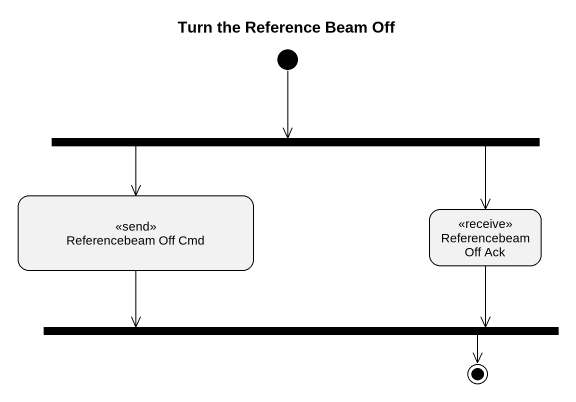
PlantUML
@startuml
title Turn the Reference Beam Off
hide empty description
state fork1 <<fork>>
state "Referencebeam Off Cmd" as Referencebeam_Off_Cmd <<send>>
state "Referencebeam Off Ack" as Referencebeam_Off_Ack <<receive>>
state fork2 <<join>>
[*] --> fork1
fork1 -left-> Referencebeam_Off_Cmd
fork1 -right-> Referencebeam_Off_Ack
Referencebeam_Off_Cmd -right-> fork2
Referencebeam_Off_Ack -left-> fork2
fork2 -right-> [*]
@enduml
